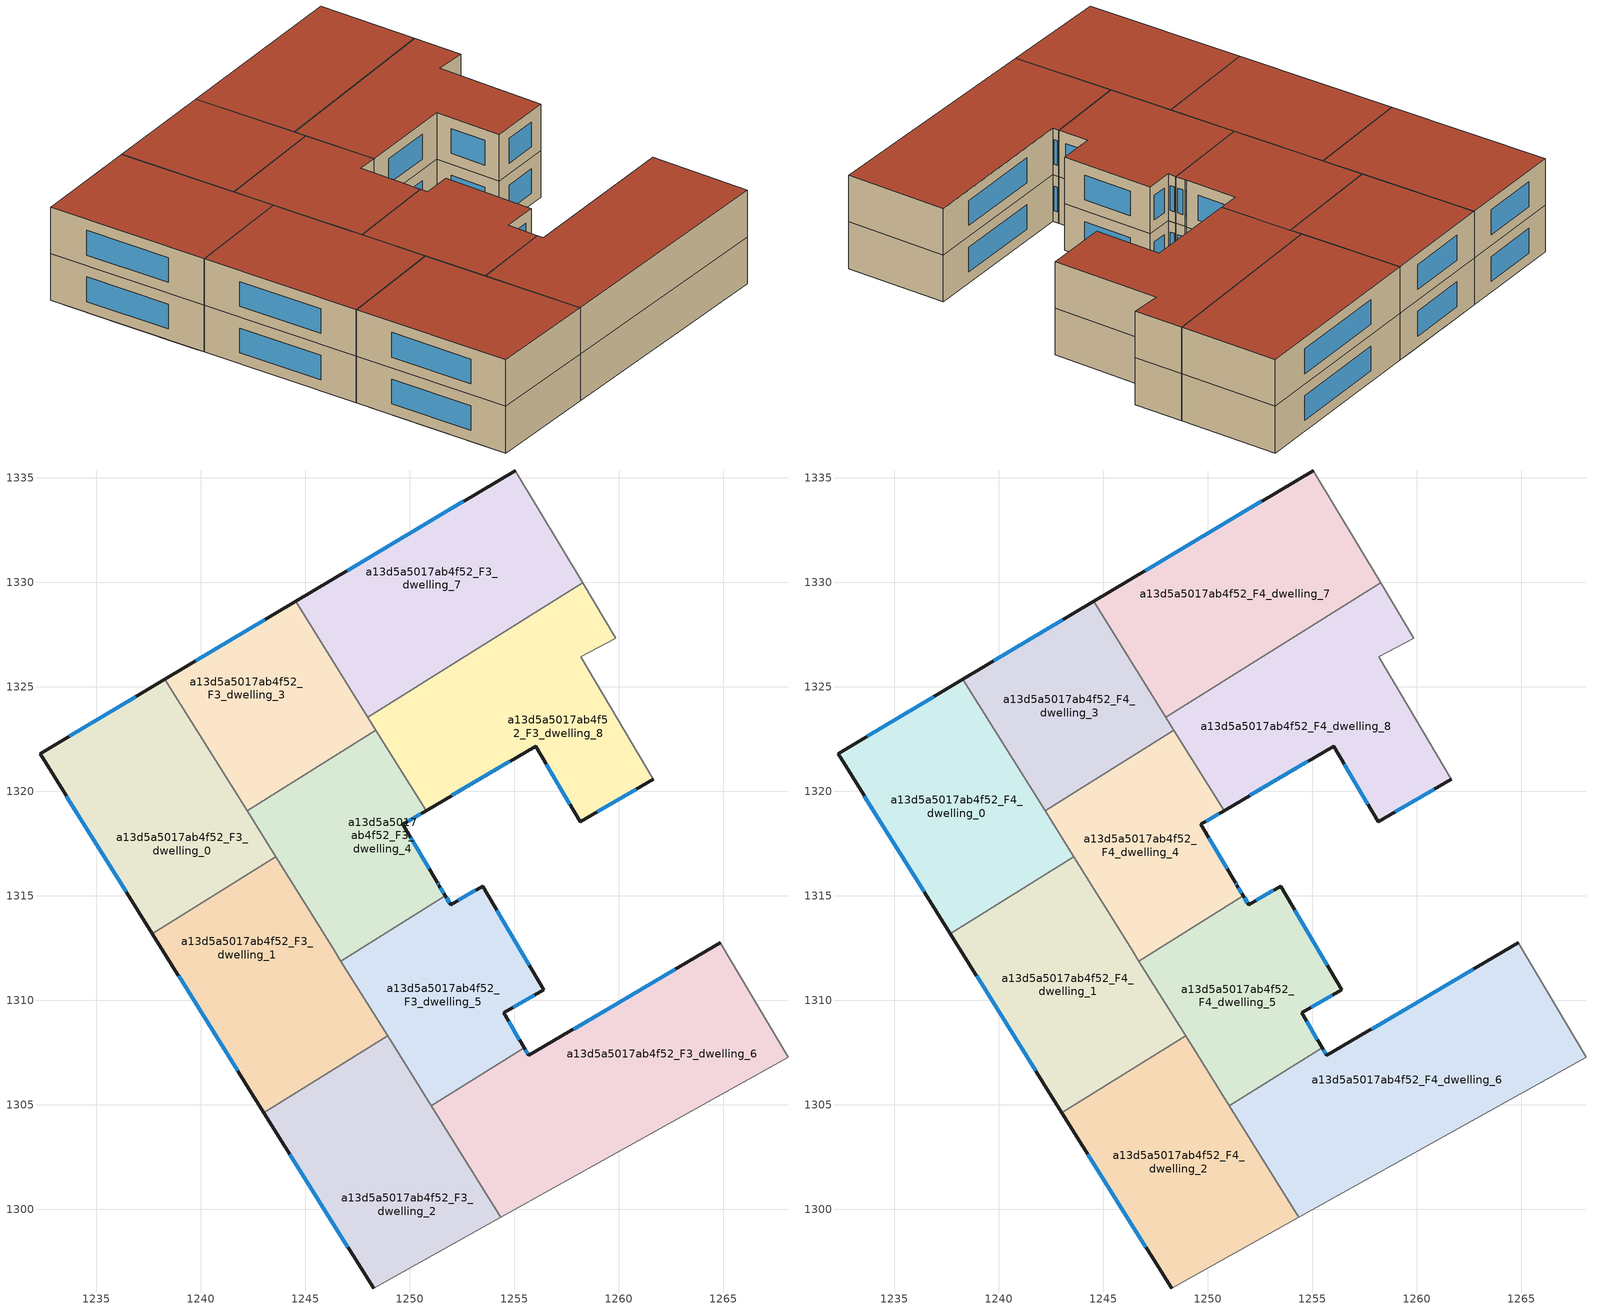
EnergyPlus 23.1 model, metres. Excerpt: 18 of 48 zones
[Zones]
a13d5a5017ab4f52_F3_dwelling_0
 floor to a13d5a5017ab4f52_F2_dwelling_6 (EU_floor_Construction): 1240.82,1321.3 1243.37,1317.21 1237.39,1313.65 1234.84,1317.74 z9
 floor to a13d5a5017ab4f52_F2_dwelling_4 (EU_floor_Construction): 1243.37,1317.21 1243.59,1316.86 1237.69,1313.17 1237.39,1313.65 z9
 floor to a13d5a5017ab4f52_F2_dwelling_8 (EU_floor_Construction): 1238.28,1325.36 1240.82,1321.3 1234.84,1317.74 1232.3,1321.8 z9
 wall outside (EU_wall_Construction): 1238.28,1325.36 1232.3,1321.8 1237.69,1313.17 z9:12
 wall to a13d5a5017ab4f52_F3_dwelling_1 (EU_wall_Construction): 1237.69,1313.17 1243.59,1316.86 z9:12
 wall to a13d5a5017ab4f52_F3_dwelling_3 (EU_wall_Construction): 1242.21,1319.07 1238.28,1325.36 z9:12
 wall to a13d5a5017ab4f52_F3_dwelling_4 (EU_wall_Construction): 1243.59,1316.86 1242.21,1319.07 z9:12
 window (EU_Window_Construction): 1233.57,1319.77 1236.42,1315.2 / 1236.88,1324.52 1233.71,1322.64 z9.7:11.3
a13d5a5017ab4f52_F3_dwelling_1
 floor to a13d5a5017ab4f52_F2_dwelling_4 (EU_floor_Construction): 1243.59,1316.86 1246.82,1311.69 1240.83,1308.13 1237.69,1313.17 z9
 floor to a13d5a5017ab4f52_F2_dwelling_2 (EU_floor_Construction): 1246.82,1311.69 1248.93,1308.31 1243.02,1304.62 1240.83,1308.13 z9
 wall outside (EU_wall_Construction): 1237.69,1313.17 1243.02,1304.62 z9:12
 wall to a13d5a5017ab4f52_F3_dwelling_2 (EU_wall_Construction): 1243.02,1304.62 1248.93,1308.31 z9:12
 wall to a13d5a5017ab4f52_F3_dwelling_4 (EU_wall_Construction): 1246.71,1311.88 1246.39,1312.38 1246.31,1312.51 1243.59,1316.86 z9:12
 wall to a13d5a5017ab4f52_F3_dwelling_5 (EU_wall_Construction): 1248.93,1308.31 1246.71,1311.88 z9:12
 window (EU_Window_Construction): 1238.94,1311.16 1241.77,1306.63 z9.7:11.3
a13d5a5017ab4f52_F3_dwelling_2
 floor to a13d5a5017ab4f52_F2_dwelling_0 (EU_floor_Construction): 1251.48,1304.23 1254.36,1299.62 1248.26,1296.22 1245.49,1300.66 z9
 floor to a13d5a5017ab4f52_F2_dwelling_2 (EU_floor_Construction): 1248.93,1308.31 1251.48,1304.23 1245.49,1300.66 1243.02,1304.62 z9
 wall outside (EU_wall_Construction): 1243.02,1304.62 1248.26,1296.22 z9:12
 wall adiabatic (EU_wall_Construction): 1248.26,1296.22 1254.36,1299.62 z9:12
 wall to a13d5a5017ab4f52_F3_dwelling_6 (EU_wall_Construction): 1254.36,1299.62 1251.03,1304.95 z9:12
 wall to a13d5a5017ab4f52_F3_dwelling_5 (EU_wall_Construction): 1251.03,1304.95 1248.93,1308.31 z9:12
 window (EU_Window_Construction): 1244.25,1302.64 1247.03,1298.19 z9.7:11.3
a13d5a5017ab4f52_F3_dwelling_3
 floor to a13d5a5017ab4f52_F2_dwelling_8 (EU_floor_Construction): 1243.63,1328.55 1246.08,1324.44 1240.82,1321.3 1238.28,1325.36 z9
 floor adiabatic (EU_floor_Construction): 1246.08,1324.44 1247.36,1322.29 1242.21,1319.07 1240.82,1321.3 z9
 floor to a13d5a5017ab4f52_F2_dwelling_9 (EU_floor_Construction): 1244.53,1329.09 1247.07,1325.03 1246.08,1324.44 1243.63,1328.55 z9
 floor to a13d5a5017ab4f52_F2_dwelling_7 (EU_floor_Construction): 1247.07,1325.03 1248.38,1322.92 1247.36,1322.29 1246.08,1324.44 z9
 wall outside (EU_wall_Construction): 1244.53,1329.09 1238.28,1325.36 z9:12
 wall to a13d5a5017ab4f52_F3_dwelling_7 (EU_wall_Construction): 1247.99,1323.55 1244.53,1329.09 z9:12
 wall to a13d5a5017ab4f52_F3_dwelling_4 (EU_wall_Construction): 1242.21,1319.07 1248.38,1322.92 z9:12
 wall to a13d5a5017ab4f52_F3_dwelling_8 (EU_wall_Construction): 1248.38,1322.92 1247.99,1323.55 z9:12
 window (EU_Window_Construction): 1243.06,1328.21 1239.75,1326.24 z9.7:11.3
a13d5a5017ab4f52_F3_dwelling_4
 floor to a13d5a5017ab4f52_F2_dwelling_5 (EU_floor_Construction): 1250.78,1319.08 1249.67,1318.42 1251.32,1315.64 1251.39,1315.51 1251.7,1315 1248.98,1313.3 1245.79,1318.66 1249.62,1320.94 z9
 floor to a13d5a5017ab4f52_F2_dwelling_7 (EU_floor_Construction): 1248.38,1322.92 1249.62,1320.94 1248.55,1320.3 1247.36,1322.29 z9
 floor to a13d5a5017ab4f52_F2_dwelling_4 (EU_floor_Construction): 1245.79,1318.66 1248.98,1313.3 1246.71,1311.88 1246.37,1312.41 1246.31,1312.51 1243.37,1317.21 z9
 floor to a13d5a5017ab4f52_F2_dwelling_6 (EU_floor_Construction): 1247.36,1322.29 1248.55,1320.3 1243.37,1317.21 1242.21,1319.07 z9
 wall outside (EU_wall_Construction): 1251.7,1315 1251.39,1315.51 1251.32,1315.64 1249.67,1318.42 1250.78,1319.08 z9:12
 wall to a13d5a5017ab4f52_F3_dwelling_5 (EU_wall_Construction): 1246.71,1311.88 1251.7,1315 z9:12
 wall to a13d5a5017ab4f52_F3_dwelling_8 (EU_wall_Construction): 1250.78,1319.08 1248.38,1322.92 z9:12
 window (EU_Window_Construction): 1249.93,1318.58 1250.52,1318.92 / 1250.93,1316.29 1250.05,1317.77 / 1251.38,1315.54 1251.33,1315.61 / 1251.63,1315.12 1251.47,1315.39 z9.7:11.3
a13d5a5017ab4f52_F3_dwelling_5
 floor to a13d5a5017ab4f52_F2_dwelling_2 (EU_floor_Construction): 1247.08,1311.85 1251.15,1305.03 1251.03,1304.95 1246.82,1311.69 z9
 floor to a13d5a5017ab4f52_F2_dwelling_3 (EU_floor_Construction): 1253.48,1315.47 1256.41,1310.51 1254.49,1309.39 1255.47,1307.73 1251.15,1305.03 1247.08,1311.85 1251.87,1314.7 1251.95,1314.57 z9
 floor to a13d5a5017ab4f52_F2_dwelling_5 (EU_floor_Construction): 1251.7,1315 1251.87,1314.7 1249.12,1313.06 1248.98,1313.3 z9
 floor to a13d5a5017ab4f52_F2_dwelling_4 (EU_floor_Construction): 1248.98,1313.3 1249.12,1313.06 1246.82,1311.69 1246.71,1311.88 z9
 wall outside (EU_wall_Construction): 1255.47,1307.73 1254.49,1309.39 1256.41,1310.51 1253.48,1315.47 1251.95,1314.57 1251.7,1315 z9:12
 wall to a13d5a5017ab4f52_F3_dwelling_6 (EU_wall_Construction): 1251.03,1304.95 1255.47,1307.73 z9:12
 window (EU_Window_Construction): 1251.89,1314.67 1251.76,1314.9 / 1253.12,1315.26 1252.31,1314.78 / 1255.72,1311.68 1254.17,1314.3 / 1254.94,1309.66 1255.96,1310.25 / 1255.24,1308.12 1254.72,1309 z9.7:11.3
a13d5a5017ab4f52_F3_dwelling_6
 floor to a13d5a5017ab4f52_F2_dwelling_1 (EU_floor_Construction): 1264.86,1312.75 1268.09,1307.29 1258.82,1302.11 1255.96,1306.9 1255.47,1307.73 1255.69,1307.36 z9
 floor to a13d5a5017ab4f52_F2_dwelling_0 (EU_floor_Construction): 1255.96,1306.9 1258.82,1302.11 1254.36,1299.62 1251.48,1304.23 z9
 floor adiabatic (EU_floor_Construction): 1255.47,1307.73 1255.96,1306.9 1251.48,1304.23 1251.03,1304.95 z9
 wall outside (EU_wall_Construction): 1264.86,1312.75 1255.69,1307.36 1255.47,1307.73 z9:12
 wall adiabatic (EU_wall_Construction): 1254.36,1299.62 1268.09,1307.29 1264.86,1312.75 z9:12
 window (EU_Window_Construction): 1255.64,1307.45 1255.52,1307.64 / 1262.71,1311.48 1257.84,1308.63 z9.7:11.3
a13d5a5017ab4f52_F3_dwelling_7
 floor to a13d5a5017ab4f52_F2_dwelling_9 (EU_floor_Construction): 1255.03,1335.34 1257.5,1331.25 1247.07,1325.03 1244.53,1329.09 z9
 floor to a13d5a5017ab4f52_F2_dwelling_7 (EU_floor_Construction): 1257.5,1331.25 1258.27,1329.98 1247.99,1323.55 1247.07,1325.03 z9
 wall outside (EU_wall_Construction): 1255.03,1335.34 1244.53,1329.09 z9:12
 wall adiabatic (EU_wall_Construction): 1258.27,1329.98 1255.03,1335.34 z9:12
 wall to a13d5a5017ab4f52_F3_dwelling_8 (EU_wall_Construction): 1247.99,1323.55 1258.27,1329.98 z9:12
 window (EU_Window_Construction): 1252.57,1333.88 1247,1330.56 z9.7:11.3
a13d5a5017ab4f52_F3_dwelling_8
 floor to a13d5a5017ab4f52_F2_dwelling_7 (EU_floor_Construction): 1258.27,1329.98 1259.86,1327.33 1258.19,1326.44 1258.36,1326.14 1249.62,1320.94 1247.99,1323.55 z9
 floor to a13d5a5017ab4f52_F2_dwelling_5 (EU_floor_Construction): 1258.36,1326.14 1261.64,1320.58 1258.16,1318.53 1256.02,1322.16 1250.78,1319.08 1249.62,1320.94 z9
 wall outside (EU_wall_Construction): 1250.78,1319.08 1256.02,1322.16 1258.16,1318.53 1261.64,1320.58 z9:12
 wall adiabatic (EU_wall_Construction): 1261.64,1320.58 1258.19,1326.44 1259.86,1327.33 1258.27,1329.98 z9:12
 window (EU_Window_Construction): 1252.01,1319.8 1254.79,1321.43 / 1258.97,1319.01 1260.82,1320.1 / 1256.52,1321.3 1257.65,1319.38 z9.7:11.3
a13d5a5017ab4f52_F4_dwelling_0
 floor to a13d5a5017ab4f52_F3_dwelling_0 (EU_floor_Construction): 1238.28,1325.36 1243.59,1316.86 1237.69,1313.17 1232.3,1321.8 z12
 wall outside (EU_wall_Construction): 1238.28,1325.36 1232.3,1321.8 1237.69,1313.17 z12:15
 wall to a13d5a5017ab4f52_F4_dwelling_1 (EU_wall_Construction): 1237.69,1313.17 1243.59,1316.86 z12:15
 wall to a13d5a5017ab4f52_F4_dwelling_3 (EU_wall_Construction): 1242.21,1319.07 1238.28,1325.36 z12:15
 wall to a13d5a5017ab4f52_F4_dwelling_4 (EU_wall_Construction): 1243.59,1316.86 1242.21,1319.07 z12:15
 window (EU_Window_Construction): 1233.57,1319.77 1236.42,1315.2 / 1236.88,1324.52 1233.71,1322.64 z12.7:14.3
 roof outside (EU_roof_Construction): 1243.59,1316.86 1238.28,1325.36 1232.3,1321.8 1237.69,1313.17 z15
a13d5a5017ab4f52_F4_dwelling_1
 floor to a13d5a5017ab4f52_F3_dwelling_1 (EU_floor_Construction): 1243.59,1316.86 1248.93,1308.31 1243.02,1304.62 1237.69,1313.17 z12
 wall outside (EU_wall_Construction): 1237.69,1313.17 1243.02,1304.62 z12:15
 wall to a13d5a5017ab4f52_F4_dwelling_2 (EU_wall_Construction): 1243.02,1304.62 1248.93,1308.31 z12:15
 wall to a13d5a5017ab4f52_F4_dwelling_4 (EU_wall_Construction): 1246.71,1311.88 1246.39,1312.38 1246.31,1312.51 1243.59,1316.86 z12:15
 wall to a13d5a5017ab4f52_F4_dwelling_5 (EU_wall_Construction): 1248.93,1308.31 1246.71,1311.88 z12:15
 window (EU_Window_Construction): 1238.94,1311.16 1241.77,1306.63 z12.7:14.3
 roof outside (EU_roof_Construction): 1248.93,1308.31 1243.59,1316.86 1237.69,1313.17 1243.02,1304.62 z15
a13d5a5017ab4f52_F4_dwelling_2
 floor to a13d5a5017ab4f52_F3_dwelling_2 (EU_floor_Construction): 1248.93,1308.31 1254.36,1299.62 1248.26,1296.22 1243.02,1304.62 z12
 wall outside (EU_wall_Construction): 1243.02,1304.62 1248.26,1296.22 z12:15
 wall adiabatic (EU_wall_Construction): 1248.26,1296.22 1254.36,1299.62 z12:15
 wall to a13d5a5017ab4f52_F4_dwelling_6 (EU_wall_Construction): 1254.36,1299.62 1251.03,1304.95 z12:15
 wall to a13d5a5017ab4f52_F4_dwelling_5 (EU_wall_Construction): 1251.03,1304.95 1248.93,1308.31 z12:15
 window (EU_Window_Construction): 1244.25,1302.64 1247.03,1298.19 z12.7:14.3
 roof outside (EU_roof_Construction): 1254.36,1299.62 1248.93,1308.31 1243.02,1304.62 1248.26,1296.22 z15
a13d5a5017ab4f52_F4_dwelling_3
 floor to a13d5a5017ab4f52_F3_dwelling_3 (EU_floor_Construction): 1244.53,1329.09 1248.38,1322.92 1242.21,1319.07 1238.28,1325.36 z12
 wall outside (EU_wall_Construction): 1244.53,1329.09 1238.28,1325.36 z12:15
 wall to a13d5a5017ab4f52_F4_dwelling_7 (EU_wall_Construction): 1247.99,1323.55 1244.53,1329.09 z12:15
 wall to a13d5a5017ab4f52_F4_dwelling_4 (EU_wall_Construction): 1242.21,1319.07 1248.38,1322.92 z12:15
 wall to a13d5a5017ab4f52_F4_dwelling_8 (EU_wall_Construction): 1248.38,1322.92 1247.99,1323.55 z12:15
 window (EU_Window_Construction): 1243.06,1328.21 1239.75,1326.24 z12.7:14.3
 roof outside (EU_roof_Construction): 1248.38,1322.92 1244.53,1329.09 1238.28,1325.36 1242.21,1319.07 z15
a13d5a5017ab4f52_F4_dwelling_4
 floor to a13d5a5017ab4f52_F3_dwelling_4 (EU_floor_Construction): 1248.38,1322.92 1250.78,1319.08 1249.67,1318.42 1251.32,1315.64 1251.39,1315.51 1251.7,1315 1246.71,1311.88 1246.39,1312.38 1246.31,1312.51 1242.21,1319.07 z12
 wall outside (EU_wall_Construction): 1251.7,1315 1251.39,1315.51 1251.32,1315.64 1249.67,1318.42 1250.78,1319.08 z12:15
 wall to a13d5a5017ab4f52_F4_dwelling_5 (EU_wall_Construction): 1246.71,1311.88 1251.7,1315 z12:15
 wall to a13d5a5017ab4f52_F4_dwelling_8 (EU_wall_Construction): 1250.78,1319.08 1248.38,1322.92 z12:15
 window (EU_Window_Construction): 1249.93,1318.58 1250.52,1318.92 / 1250.93,1316.29 1250.05,1317.77 / 1251.38,1315.54 1251.33,1315.61 / 1251.63,1315.12 1251.47,1315.39 z12.7:14.3
 roof outside (EU_roof_Construction): 1251.7,1315 1251.39,1315.51 1251.32,1315.64 1249.67,1318.42 1250.78,1319.08 1248.38,1322.92 1242.21,1319.07 1246.31,1312.51 1246.39,1312.38 1246.71,1311.88 z15
a13d5a5017ab4f52_F4_dwelling_5
 floor to a13d5a5017ab4f52_F3_dwelling_5 (EU_floor_Construction): 1253.48,1315.47 1256.41,1310.51 1254.49,1309.39 1255.47,1307.73 1251.03,1304.95 1246.71,1311.88 1251.7,1315 1251.95,1314.57 z12
 wall outside (EU_wall_Construction): 1255.47,1307.73 1254.49,1309.39 1256.41,1310.51 1253.48,1315.47 1251.95,1314.57 1251.7,1315 z12:15
 wall to a13d5a5017ab4f52_F4_dwelling_6 (EU_wall_Construction): 1251.03,1304.95 1255.47,1307.73 z12:15
 window (EU_Window_Construction): 1251.89,1314.67 1251.76,1314.9 / 1253.12,1315.26 1252.31,1314.78 / 1255.72,1311.68 1254.17,1314.3 / 1254.94,1309.66 1255.96,1310.25 / 1255.24,1308.12 1254.72,1309 z12.7:14.3
 roof outside (EU_roof_Construction): 1255.47,1307.73 1254.49,1309.39 1256.41,1310.51 1253.48,1315.47 1251.95,1314.57 1251.7,1315 1246.71,1311.88 1251.03,1304.95 z15
a13d5a5017ab4f52_F4_dwelling_6
 floor to a13d5a5017ab4f52_F3_dwelling_6 (EU_floor_Construction): 1264.86,1312.75 1268.09,1307.29 1254.36,1299.62 1251.03,1304.95 1255.47,1307.73 1255.69,1307.36 z12
 wall outside (EU_wall_Construction): 1264.86,1312.75 1255.69,1307.36 1255.47,1307.73 z12:15
 wall adiabatic (EU_wall_Construction): 1254.36,1299.62 1268.09,1307.29 1264.86,1312.75 z12:15
 window (EU_Window_Construction): 1255.64,1307.45 1255.52,1307.64 / 1262.71,1311.48 1257.84,1308.63 z12.7:14.3
 roof outside (EU_roof_Construction): 1268.09,1307.29 1264.86,1312.75 1255.69,1307.36 1255.47,1307.73 1251.03,1304.95 1254.36,1299.62 z15
a13d5a5017ab4f52_F4_dwelling_7
 floor to a13d5a5017ab4f52_F3_dwelling_7 (EU_floor_Construction): 1255.03,1335.34 1258.27,1329.98 1247.99,1323.55 1244.53,1329.09 z12
 wall outside (EU_wall_Construction): 1255.03,1335.34 1244.53,1329.09 z12:15
 wall adiabatic (EU_wall_Construction): 1258.27,1329.98 1255.03,1335.34 z12:15
 wall to a13d5a5017ab4f52_F4_dwelling_8 (EU_wall_Construction): 1247.99,1323.55 1258.27,1329.98 z12:15
 window (EU_Window_Construction): 1252.57,1333.88 1247,1330.56 z12.7:14.3
 roof outside (EU_roof_Construction): 1258.27,1329.98 1255.03,1335.34 1244.53,1329.09 1247.99,1323.55 z15
a13d5a5017ab4f52_F4_dwelling_8
 floor to a13d5a5017ab4f52_F3_dwelling_8 (EU_floor_Construction): 1259.86,1327.33 1258.19,1326.44 1261.64,1320.58 1258.16,1318.53 1256.02,1322.16 1250.78,1319.08 1247.99,1323.55 1258.27,1329.98 z12
 wall outside (EU_wall_Construction): 1250.78,1319.08 1256.02,1322.16 1258.16,1318.53 1261.64,1320.58 z12:15
 wall adiabatic (EU_wall_Construction): 1261.64,1320.58 1258.19,1326.44 1259.86,1327.33 1258.27,1329.98 z12:15
 window (EU_Window_Construction): 1252.01,1319.8 1254.79,1321.43 / 1258.97,1319.01 1260.82,1320.1 / 1256.52,1321.3 1257.65,1319.38 z12.7:14.3
 roof outside (EU_roof_Construction): 1261.64,1320.58 1258.19,1326.44 1259.86,1327.33 1258.27,1329.98 1247.99,1323.55 1250.78,1319.08 1256.02,1322.16 1258.16,1318.53 z15
[Building]
EU S2 Campaign: North Axis=0; Terrain=City; Solar Distribution=FullExterior
[Site:Location]
Budapest.Ferenc.Liszt.Intl.AP: Latitude=47.437; Longitude=19.256; Time Zone=1; Elevation=185
[SizingPeriod:WeatherFileDays]
AnnualSizingPeriod: Begin Month=1; Begin Day of Month=1; End Month=12; End Day of Month=31; Day of Week for Start Day=Monday; Use Weather File Daylight Saving Period=No; Use Weather File Rain and Snow Indicators=No
[MATERIAL]
EU_InternalMass_Material: Roughness=MediumRough; Thickness=0.1; Conductivity=1; Density=1800; Specific Heat=900; Thermal Absorptance=0.9; Solar Absorptance=0.7; Visible Absorptance=0.7
[MATERIAL:NOMASS] Roughness=MediumRough; Thermal Absorptance=0.9; Solar Absorptance=0.7; Visible Absorptance=0.7
Name | Thermal Resistance
EU_wall_NoMass | 0.832559
EU_roof_NoMass | 1.39638
EU_floor_NoMass | 0.872794
[WINDOWMATERIAL:SIMPLEGLAZINGSYSTEM]
EU_Window_SimpleGlazing: UFactor=2.79869; Solar Heat Gain Coefficient=0.75; Visible Transmittance=0.75
[CONSTRUCTION]
EU_wall_Construction: EU_wall_NoMass
EU_roof_Construction: EU_roof_NoMass
EU_floor_Construction: EU_floor_NoMass
EU_Window_Construction: EU_Window_SimpleGlazing
EU_InternalMass_Construction: EU_InternalMass_Material
[ZONE] Type=1; Multiplier=1; Ceiling Height=autocalculate; Floor Area=autocalculate; Part of Total Floor Area=Yes
Name | Volume
a13d5a5017ab4f52_F3_dwelling_0; a13d5a5017ab4f52_F4_dwelling_0 | 210.712
a13d5a5017ab4f52_F3_dwelling_1; a13d5a5017ab4f52_F4_dwelling_1 | 210.722
a13d5a5017ab4f52_F3_dwelling_2; a13d5a5017ab4f52_F4_dwelling_2 | 210.729
a13d5a5017ab4f52_F3_dwelling_3; a13d5a5017ab4f52_F4_dwelling_3 | 160.253
a13d5a5017ab4f52_F3_dwelling_4; a13d5a5017ab4f52_F4_dwelling_4 | 169.12
a13d5a5017ab4f52_F3_dwelling_5; a13d5a5017ab4f52_F4_dwelling_5 | 169.785
a13d5a5017ab4f52_F3_dwelling_6; a13d5a5017ab4f52_F4_dwelling_6 | 298.111
a13d5a5017ab4f52_F3_dwelling_7; a13d5a5017ab4f52_F4_dwelling_7 | 233.556
a13d5a5017ab4f52_F3_dwelling_8; a13d5a5017ab4f52_F4_dwelling_8 | 233.546
[INTERNALMASS] Construction=EU_InternalMass_Construction
Name | Zone or ZoneList | Surface Area
a13d5a5017ab4f52_F3_dwelling_0_EU_InternalMass | a13d5a5017ab4f52_F3_dwelling_0 | 70.2374
a13d5a5017ab4f52_F3_dwelling_1_EU_InternalMass | a13d5a5017ab4f52_F3_dwelling_1 | 70.2408
a13d5a5017ab4f52_F3_dwelling_2_EU_InternalMass | a13d5a5017ab4f52_F3_dwelling_2 | 70.2431
a13d5a5017ab4f52_F3_dwelling_3_EU_InternalMass | a13d5a5017ab4f52_F3_dwelling_3 | 53.4164
a13d5a5017ab4f52_F3_dwelling_4_EU_InternalMass | a13d5a5017ab4f52_F3_dwelling_4 | 56.3755
a13d5a5017ab4f52_F3_dwelling_5_EU_InternalMass | a13d5a5017ab4f52_F3_dwelling_5 | 56.5946
a13d5a5017ab4f52_F3_dwelling_6_EU_InternalMass | a13d5a5017ab4f52_F3_dwelling_6 | 99.3695
a13d5a5017ab4f52_F3_dwelling_7_EU_InternalMass | a13d5a5017ab4f52_F3_dwelling_7 | 77.852
a13d5a5017ab4f52_F3_dwelling_8_EU_InternalMass | a13d5a5017ab4f52_F3_dwelling_8 | 77.8487
a13d5a5017ab4f52_F4_dwelling_0_EU_InternalMass | a13d5a5017ab4f52_F4_dwelling_0 | 70.2374
a13d5a5017ab4f52_F4_dwelling_1_EU_InternalMass | a13d5a5017ab4f52_F4_dwelling_1 | 70.2408
a13d5a5017ab4f52_F4_dwelling_2_EU_InternalMass | a13d5a5017ab4f52_F4_dwelling_2 | 70.2431
a13d5a5017ab4f52_F4_dwelling_3_EU_InternalMass | a13d5a5017ab4f52_F4_dwelling_3 | 53.4164
a13d5a5017ab4f52_F4_dwelling_4_EU_InternalMass | a13d5a5017ab4f52_F4_dwelling_4 | 56.3755
a13d5a5017ab4f52_F4_dwelling_5_EU_InternalMass | a13d5a5017ab4f52_F4_dwelling_5 | 56.5946
a13d5a5017ab4f52_F4_dwelling_6_EU_InternalMass | a13d5a5017ab4f52_F4_dwelling_6 | 99.3695
a13d5a5017ab4f52_F4_dwelling_7_EU_InternalMass | a13d5a5017ab4f52_F4_dwelling_7 | 77.852
a13d5a5017ab4f52_F4_dwelling_8_EU_InternalMass | a13d5a5017ab4f52_F4_dwelling_8 | 77.8487
[OTHEREQUIPMENT] Fuel Type=Electricity; Design Level Calculation Method=Watts/Area; Power per Zone Floor Area=1; Fraction Latent=0; Fraction Radiant=0; Fraction Lost=0; Carbon Dioxide Generation Rate=0; EndUse Subcategory=EU_Step8_InternalGains
Name | Zone or ZoneList or Space or SpaceList | Schedule
EU_Step8_InternalGain_a13d5a5017ab4f52_F3_dwelling_0_f000 | a13d5a5017ab4f52_F3_dwelling_0 | EU_Step8_GainSchedule_a13d5a5017ab4f52_F3_dwelling_0_f000
EU_Step8_InternalGain_a13d5a5017ab4f52_F3_dwelling_1_f000 | a13d5a5017ab4f52_F3_dwelling_1 | EU_Step8_GainSchedule_a13d5a5017ab4f52_F3_dwelling_1_f000
EU_Step8_InternalGain_a13d5a5017ab4f52_F3_dwelling_2_f000 | a13d5a5017ab4f52_F3_dwelling_2 | EU_Step8_GainSchedule_a13d5a5017ab4f52_F3_dwelling_2_f000
EU_Step8_InternalGain_a13d5a5017ab4f52_F3_dwelling_3_f000 | a13d5a5017ab4f52_F3_dwelling_3 | EU_Step8_GainSchedule_a13d5a5017ab4f52_F3_dwelling_3_f000
EU_Step8_InternalGain_a13d5a5017ab4f52_F3_dwelling_4_f000 | a13d5a5017ab4f52_F3_dwelling_4 | EU_Step8_GainSchedule_a13d5a5017ab4f52_F3_dwelling_4_f000
EU_Step8_InternalGain_a13d5a5017ab4f52_F3_dwelling_5_f000 | a13d5a5017ab4f52_F3_dwelling_5 | EU_Step8_GainSchedule_a13d5a5017ab4f52_F3_dwelling_5_f000
EU_Step8_InternalGain_a13d5a5017ab4f52_F3_dwelling_6_f000 | a13d5a5017ab4f52_F3_dwelling_6 | EU_Step8_GainSchedule_a13d5a5017ab4f52_F3_dwelling_6_f000
EU_Step8_InternalGain_a13d5a5017ab4f52_F3_dwelling_7_f000 | a13d5a5017ab4f52_F3_dwelling_7 | EU_Step8_GainSchedule_a13d5a5017ab4f52_F3_dwelling_7_f000
EU_Step8_InternalGain_a13d5a5017ab4f52_F3_dwelling_8_f000 | a13d5a5017ab4f52_F3_dwelling_8 | EU_Step8_GainSchedule_a13d5a5017ab4f52_F3_dwelling_8_f000
EU_Step8_InternalGain_a13d5a5017ab4f52_F4_dwelling_0_f000 | a13d5a5017ab4f52_F4_dwelling_0 | EU_Step8_GainSchedule_a13d5a5017ab4f52_F4_dwelling_0_f000
EU_Step8_InternalGain_a13d5a5017ab4f52_F4_dwelling_1_f000 | a13d5a5017ab4f52_F4_dwelling_1 | EU_Step8_GainSchedule_a13d5a5017ab4f52_F4_dwelling_1_f000
EU_Step8_InternalGain_a13d5a5017ab4f52_F4_dwelling_2_f000 | a13d5a5017ab4f52_F4_dwelling_2 | EU_Step8_GainSchedule_a13d5a5017ab4f52_F4_dwelling_2_f000
EU_Step8_InternalGain_a13d5a5017ab4f52_F4_dwelling_3_f000 | a13d5a5017ab4f52_F4_dwelling_3 | EU_Step8_GainSchedule_a13d5a5017ab4f52_F4_dwelling_3_f000
EU_Step8_InternalGain_a13d5a5017ab4f52_F4_dwelling_4_f000 | a13d5a5017ab4f52_F4_dwelling_4 | EU_Step8_GainSchedule_a13d5a5017ab4f52_F4_dwelling_4_f000
EU_Step8_InternalGain_a13d5a5017ab4f52_F4_dwelling_5_f000 | a13d5a5017ab4f52_F4_dwelling_5 | EU_Step8_GainSchedule_a13d5a5017ab4f52_F4_dwelling_5_f000
EU_Step8_InternalGain_a13d5a5017ab4f52_F4_dwelling_6_f000 | a13d5a5017ab4f52_F4_dwelling_6 | EU_Step8_GainSchedule_a13d5a5017ab4f52_F4_dwelling_6_f000
EU_Step8_InternalGain_a13d5a5017ab4f52_F4_dwelling_7_f000 | a13d5a5017ab4f52_F4_dwelling_7 | EU_Step8_GainSchedule_a13d5a5017ab4f52_F4_dwelling_7_f000
EU_Step8_InternalGain_a13d5a5017ab4f52_F4_dwelling_8_f000 | a13d5a5017ab4f52_F4_dwelling_8 | EU_Step8_GainSchedule_a13d5a5017ab4f52_F4_dwelling_8_f000
[ZONEVENTILATION:DESIGNFLOWRATE] Schedule=EU_AlwaysOn; Design Flow Rate Calculation Method=AirChanges/Hour; Air Changes per Hour=0.475469; Ventilation Type=Natural; Fan Pressure Rise=0; Fan Total Efficiency=1; Constant Term Coefficient=1; Temperature Term Coefficient=0; Velocity Term Coefficient=0; Velocity Squared Term Coefficient=0; Minimum Indoor Temperature=-100; Maximum Indoor Temperature=100; Delta Temperature=-100; Minimum Outdoor Temperature=-100; Maximum Outdoor Temperature=100; Maximum Wind Speed=40
Name | Zone or ZoneList or Space or SpaceList
EU_ConstantAir_a13d5a5017ab4f52_F3_dwelling_0 | a13d5a5017ab4f52_F3_dwelling_0
EU_ConstantAir_a13d5a5017ab4f52_F3_dwelling_1 | a13d5a5017ab4f52_F3_dwelling_1
EU_ConstantAir_a13d5a5017ab4f52_F3_dwelling_2 | a13d5a5017ab4f52_F3_dwelling_2
EU_ConstantAir_a13d5a5017ab4f52_F3_dwelling_3 | a13d5a5017ab4f52_F3_dwelling_3
EU_ConstantAir_a13d5a5017ab4f52_F3_dwelling_4 | a13d5a5017ab4f52_F3_dwelling_4
EU_ConstantAir_a13d5a5017ab4f52_F3_dwelling_5 | a13d5a5017ab4f52_F3_dwelling_5
EU_ConstantAir_a13d5a5017ab4f52_F3_dwelling_6 | a13d5a5017ab4f52_F3_dwelling_6
EU_ConstantAir_a13d5a5017ab4f52_F3_dwelling_7 | a13d5a5017ab4f52_F3_dwelling_7
EU_ConstantAir_a13d5a5017ab4f52_F3_dwelling_8 | a13d5a5017ab4f52_F3_dwelling_8
EU_ConstantAir_a13d5a5017ab4f52_F4_dwelling_0 | a13d5a5017ab4f52_F4_dwelling_0
EU_ConstantAir_a13d5a5017ab4f52_F4_dwelling_1 | a13d5a5017ab4f52_F4_dwelling_1
EU_ConstantAir_a13d5a5017ab4f52_F4_dwelling_2 | a13d5a5017ab4f52_F4_dwelling_2
EU_ConstantAir_a13d5a5017ab4f52_F4_dwelling_3 | a13d5a5017ab4f52_F4_dwelling_3
EU_ConstantAir_a13d5a5017ab4f52_F4_dwelling_4 | a13d5a5017ab4f52_F4_dwelling_4
EU_ConstantAir_a13d5a5017ab4f52_F4_dwelling_5 | a13d5a5017ab4f52_F4_dwelling_5
EU_ConstantAir_a13d5a5017ab4f52_F4_dwelling_6 | a13d5a5017ab4f52_F4_dwelling_6
EU_ConstantAir_a13d5a5017ab4f52_F4_dwelling_7 | a13d5a5017ab4f52_F4_dwelling_7
EU_ConstantAir_a13d5a5017ab4f52_F4_dwelling_8 | a13d5a5017ab4f52_F4_dwelling_8
[HVACTEMPLATE:THERMOSTAT] Constant Heating Setpoint=20; Constant Cooling Setpoint=50
EU_HeatOnly_a13d5a5017ab4f52_F0_dwelling_0; EU_HeatOnly_a13d5a5017ab4f52_F0_dwelling_1; EU_HeatOnly_a13d5a5017ab4f52_F0_dwelling_2; EU_HeatOnly_a13d5a5017ab4f52_F0_dwelling_3; EU_HeatOnly_a13d5a5017ab4f52_F0_dwelling_4; EU_HeatOnly_a13d5a5017ab4f52_F0_dwelling_5; EU_HeatOnly_a13d5a5017ab4f52_F0_dwelling_6; EU_HeatOnly_a13d5a5017ab4f52_F0_dwelling_7; EU_HeatOnly_a13d5a5017ab4f52_F0_dwelling_8; EU_HeatOnly_a13d5a5017ab4f52_F0_dwelling_9; EU_HeatOnly_a13d5a5017ab4f52_F1_dwelling_0; EU_HeatOnly_a13d5a5017ab4f52_F1_dwelling_1; EU_HeatOnly_a13d5a5017ab4f52_F1_dwelling_2; EU_HeatOnly_a13d5a5017ab4f52_F1_dwelling_3; EU_HeatOnly_a13d5a5017ab4f52_F1_dwelling_4; EU_HeatOnly_a13d5a5017ab4f52_F1_dwelling_5; EU_HeatOnly_a13d5a5017ab4f52_F1_dwelling_6; EU_HeatOnly_a13d5a5017ab4f52_F1_dwelling_7; EU_HeatOnly_a13d5a5017ab4f52_F1_dwelling_8; EU_HeatOnly_a13d5a5017ab4f52_F1_dwelling_9; EU_HeatOnly_a13d5a5017ab4f52_F2_dwelling_0; EU_HeatOnly_a13d5a5017ab4f52_F2_dwelling_1; EU_HeatOnly_a13d5a5017ab4f52_F2_dwelling_2; EU_HeatOnly_a13d5a5017ab4f52_F2_dwelling_3; EU_HeatOnly_a13d5a5017ab4f52_F2_dwelling_4; EU_HeatOnly_a13d5a5017ab4f52_F2_dwelling_5; EU_HeatOnly_a13d5a5017ab4f52_F2_dwelling_6; EU_HeatOnly_a13d5a5017ab4f52_F2_dwelling_7; EU_HeatOnly_a13d5a5017ab4f52_F2_dwelling_8; EU_HeatOnly_a13d5a5017ab4f52_F2_dwelling_9; EU_HeatOnly_a13d5a5017ab4f52_F3_dwelling_0; EU_HeatOnly_a13d5a5017ab4f52_F3_dwelling_1; EU_HeatOnly_a13d5a5017ab4f52_F3_dwelling_2; EU_HeatOnly_a13d5a5017ab4f52_F3_dwelling_3; EU_HeatOnly_a13d5a5017ab4f52_F3_dwelling_4; EU_HeatOnly_a13d5a5017ab4f52_F3_dwelling_5; EU_HeatOnly_a13d5a5017ab4f52_F3_dwelling_6; EU_HeatOnly_a13d5a5017ab4f52_F3_dwelling_7; EU_HeatOnly_a13d5a5017ab4f52_F3_dwelling_8; EU_HeatOnly_a13d5a5017ab4f52_F4_dwelling_0; EU_HeatOnly_a13d5a5017ab4f52_F4_dwelling_1; EU_HeatOnly_a13d5a5017ab4f52_F4_dwelling_2; EU_HeatOnly_a13d5a5017ab4f52_F4_dwelling_3; EU_HeatOnly_a13d5a5017ab4f52_F4_dwelling_4; EU_HeatOnly_a13d5a5017ab4f52_F4_dwelling_5; EU_HeatOnly_a13d5a5017ab4f52_F4_dwelling_6; EU_HeatOnly_a13d5a5017ab4f52_F4_dwelling_7; EU_HeatOnly_a13d5a5017ab4f52_F4_dwelling_8
[HVACTEMPLATE:ZONE:IDEALLOADSAIRSYSTEM] System Availability Schedule=EU_AlwaysOn; Maximum Heating Supply Air Temperature=50; Minimum Cooling Supply Air Temperature=13; Maximum Heating Supply Air Humidity Ratio=0.0156; Minimum Cooling Supply Air Humidity Ratio=0.0077; Heating Limit=NoLimit; Cooling Limit=NoLimit; Heating Availability Schedule=EU_AlwaysOn; Cooling Availability Schedule=EU_CoolingOff; Dehumidification Control Type=ConstantSensibleHeatRatio; Cooling Sensible Heat Ratio=0.7; Dehumidification Setpoint=60; Humidification Control Type=None; Humidification Setpoint=30; Outdoor Air Method=None; Outdoor Air Flow Rate per Person=0.00944; Outdoor Air Flow Rate per Zone Floor Area=0; Outdoor Air Flow Rate per Zone=0; Demand Controlled Ventilation Type=None; Outdoor Air Economizer Type=NoEconomizer; Heat Recovery Type=None; Sensible Heat Recovery Effectiveness=0.7; Latent Heat Recovery Effectiveness=0.65
Name | Template Thermostat
a13d5a5017ab4f52_F3_dwelling_0 | EU_HeatOnly_a13d5a5017ab4f52_F3_dwelling_0
a13d5a5017ab4f52_F3_dwelling_1 | EU_HeatOnly_a13d5a5017ab4f52_F3_dwelling_1
a13d5a5017ab4f52_F3_dwelling_2 | EU_HeatOnly_a13d5a5017ab4f52_F3_dwelling_2
a13d5a5017ab4f52_F3_dwelling_3 | EU_HeatOnly_a13d5a5017ab4f52_F3_dwelling_3
a13d5a5017ab4f52_F3_dwelling_4 | EU_HeatOnly_a13d5a5017ab4f52_F3_dwelling_4
a13d5a5017ab4f52_F3_dwelling_5 | EU_HeatOnly_a13d5a5017ab4f52_F3_dwelling_5
a13d5a5017ab4f52_F3_dwelling_6 | EU_HeatOnly_a13d5a5017ab4f52_F3_dwelling_6
a13d5a5017ab4f52_F3_dwelling_7 | EU_HeatOnly_a13d5a5017ab4f52_F3_dwelling_7
a13d5a5017ab4f52_F3_dwelling_8 | EU_HeatOnly_a13d5a5017ab4f52_F3_dwelling_8
a13d5a5017ab4f52_F4_dwelling_0 | EU_HeatOnly_a13d5a5017ab4f52_F4_dwelling_0
a13d5a5017ab4f52_F4_dwelling_1 | EU_HeatOnly_a13d5a5017ab4f52_F4_dwelling_1
a13d5a5017ab4f52_F4_dwelling_2 | EU_HeatOnly_a13d5a5017ab4f52_F4_dwelling_2
a13d5a5017ab4f52_F4_dwelling_3 | EU_HeatOnly_a13d5a5017ab4f52_F4_dwelling_3
a13d5a5017ab4f52_F4_dwelling_4 | EU_HeatOnly_a13d5a5017ab4f52_F4_dwelling_4
a13d5a5017ab4f52_F4_dwelling_5 | EU_HeatOnly_a13d5a5017ab4f52_F4_dwelling_5
a13d5a5017ab4f52_F4_dwelling_6 | EU_HeatOnly_a13d5a5017ab4f52_F4_dwelling_6
a13d5a5017ab4f52_F4_dwelling_7 | EU_HeatOnly_a13d5a5017ab4f52_F4_dwelling_7
a13d5a5017ab4f52_F4_dwelling_8 | EU_HeatOnly_a13d5a5017ab4f52_F4_dwelling_8
[SIZING:ZONE] Zone Cooling Design Supply Air Temperature Input Method=SupplyAirTemperature; Zone Cooling Design Supply Air Temperature=13; Zone Heating Design Supply Air Temperature Input Method=SupplyAirTemperature; Zone Heating Design Supply Air Temperature=50; Zone Cooling Design Supply Air Humidity Ratio=0.008; Zone Heating Design Supply Air Humidity Ratio=0.008; Cooling Design Air Flow Method=DesignDay; Cooling Design Air Flow Rate=0; Cooling Minimum Air Flow per Zone Floor Area=0.000762; Cooling Minimum Air Flow=0; Cooling Minimum Air Flow Fraction=0.2; Heating Design Air Flow Method=DesignDay; Heating Design Air Flow Rate=0; Heating Maximum Air Flow per Zone Floor Area=0.002032; Heating Maximum Air Flow=0.141576; Heating Maximum Air Flow Fraction=0.3; Account for Dedicated Outdoor Air System=No; Dedicated Outdoor Air System Control Strategy=NeutralSupplyAir; Dedicated Outdoor Air Low Setpoint Temperature for Design=autosize; Dedicated Outdoor Air High Setpoint Temperature for Design=autosize; Zone Load Sizing Method=Sensible Load Only No Latent Load; Zone Latent Cooling Design Supply Air Humidity Ratio Input Method=HumidityRatioDifference; Zone Cooling Design Supply Air Humidity Ratio Difference=0.005; Zone Latent Heating Design Supply Air Humidity Ratio Input Method=HumidityRatioDifference; Zone Humidification Design Supply Air Humidity Ratio Difference=0.005
a13d5a5017ab4f52_F3_dwelling_0; a13d5a5017ab4f52_F3_dwelling_1; a13d5a5017ab4f52_F3_dwelling_2; a13d5a5017ab4f52_F3_dwelling_3; a13d5a5017ab4f52_F3_dwelling_4; a13d5a5017ab4f52_F3_dwelling_5; a13d5a5017ab4f52_F3_dwelling_6; a13d5a5017ab4f52_F3_dwelling_7; a13d5a5017ab4f52_F3_dwelling_8; a13d5a5017ab4f52_F4_dwelling_0; a13d5a5017ab4f52_F4_dwelling_1; a13d5a5017ab4f52_F4_dwelling_2; a13d5a5017ab4f52_F4_dwelling_3; a13d5a5017ab4f52_F4_dwelling_4; a13d5a5017ab4f52_F4_dwelling_5; a13d5a5017ab4f52_F4_dwelling_6; a13d5a5017ab4f52_F4_dwelling_7; a13d5a5017ab4f52_F4_dwelling_8
[SCHEDULE:CONSTANT]
Name | Hourly Value
EU_AlwaysOn | 1
EU_CoolingOff | 0
[SCHEDULE:FILE] Column Number=1; Rows to Skip at Top=0; Number of Hours of Data=8760; Column Separator=Comma; Interpolate to Timestep=No; Minutes per Item=60; Adjust Schedule for Daylight Savings=Yes
Name | File
EU_Step8_GainSchedule_a13d5a5017ab4f52_F3_dwelling_0_f000 | ../../schedules/a13d5a5017ab4f52/a13d5a5017ab4f52_F3_dwelling_0_f000_gain.csv
EU_Step8_GainSchedule_a13d5a5017ab4f52_F3_dwelling_1_f000 | ../../schedules/a13d5a5017ab4f52/a13d5a5017ab4f52_F3_dwelling_1_f000_gain.csv
EU_Step8_GainSchedule_a13d5a5017ab4f52_F3_dwelling_2_f000 | ../../schedules/a13d5a5017ab4f52/a13d5a5017ab4f52_F3_dwelling_2_f000_gain.csv
EU_Step8_GainSchedule_a13d5a5017ab4f52_F3_dwelling_3_f000 | ../../schedules/a13d5a5017ab4f52/a13d5a5017ab4f52_F3_dwelling_3_f000_gain.csv
EU_Step8_GainSchedule_a13d5a5017ab4f52_F3_dwelling_4_f000 | ../../schedules/a13d5a5017ab4f52/a13d5a5017ab4f52_F3_dwelling_4_f000_gain.csv
EU_Step8_GainSchedule_a13d5a5017ab4f52_F3_dwelling_5_f000 | ../../schedules/a13d5a5017ab4f52/a13d5a5017ab4f52_F3_dwelling_5_f000_gain.csv
EU_Step8_GainSchedule_a13d5a5017ab4f52_F3_dwelling_6_f000 | ../../schedules/a13d5a5017ab4f52/a13d5a5017ab4f52_F3_dwelling_6_f000_gain.csv
EU_Step8_GainSchedule_a13d5a5017ab4f52_F3_dwelling_7_f000 | ../../schedules/a13d5a5017ab4f52/a13d5a5017ab4f52_F3_dwelling_7_f000_gain.csv
EU_Step8_GainSchedule_a13d5a5017ab4f52_F3_dwelling_8_f000 | ../../schedules/a13d5a5017ab4f52/a13d5a5017ab4f52_F3_dwelling_8_f000_gain.csv
EU_Step8_GainSchedule_a13d5a5017ab4f52_F4_dwelling_0_f000 | ../../schedules/a13d5a5017ab4f52/a13d5a5017ab4f52_F4_dwelling_0_f000_gain.csv
EU_Step8_GainSchedule_a13d5a5017ab4f52_F4_dwelling_1_f000 | ../../schedules/a13d5a5017ab4f52/a13d5a5017ab4f52_F4_dwelling_1_f000_gain.csv
EU_Step8_GainSchedule_a13d5a5017ab4f52_F4_dwelling_2_f000 | ../../schedules/a13d5a5017ab4f52/a13d5a5017ab4f52_F4_dwelling_2_f000_gain.csv
EU_Step8_GainSchedule_a13d5a5017ab4f52_F4_dwelling_3_f000 | ../../schedules/a13d5a5017ab4f52/a13d5a5017ab4f52_F4_dwelling_3_f000_gain.csv
EU_Step8_GainSchedule_a13d5a5017ab4f52_F4_dwelling_4_f000 | ../../schedules/a13d5a5017ab4f52/a13d5a5017ab4f52_F4_dwelling_4_f000_gain.csv
EU_Step8_GainSchedule_a13d5a5017ab4f52_F4_dwelling_5_f000 | ../../schedules/a13d5a5017ab4f52/a13d5a5017ab4f52_F4_dwelling_5_f000_gain.csv
EU_Step8_GainSchedule_a13d5a5017ab4f52_F4_dwelling_6_f000 | ../../schedules/a13d5a5017ab4f52/a13d5a5017ab4f52_F4_dwelling_6_f000_gain.csv
EU_Step8_GainSchedule_a13d5a5017ab4f52_F4_dwelling_7_f000 | ../../schedules/a13d5a5017ab4f52/a13d5a5017ab4f52_F4_dwelling_7_f000_gain.csv
EU_Step8_GainSchedule_a13d5a5017ab4f52_F4_dwelling_8_f000 | ../../schedules/a13d5a5017ab4f52/a13d5a5017ab4f52_F4_dwelling_8_f000_gain.csv
